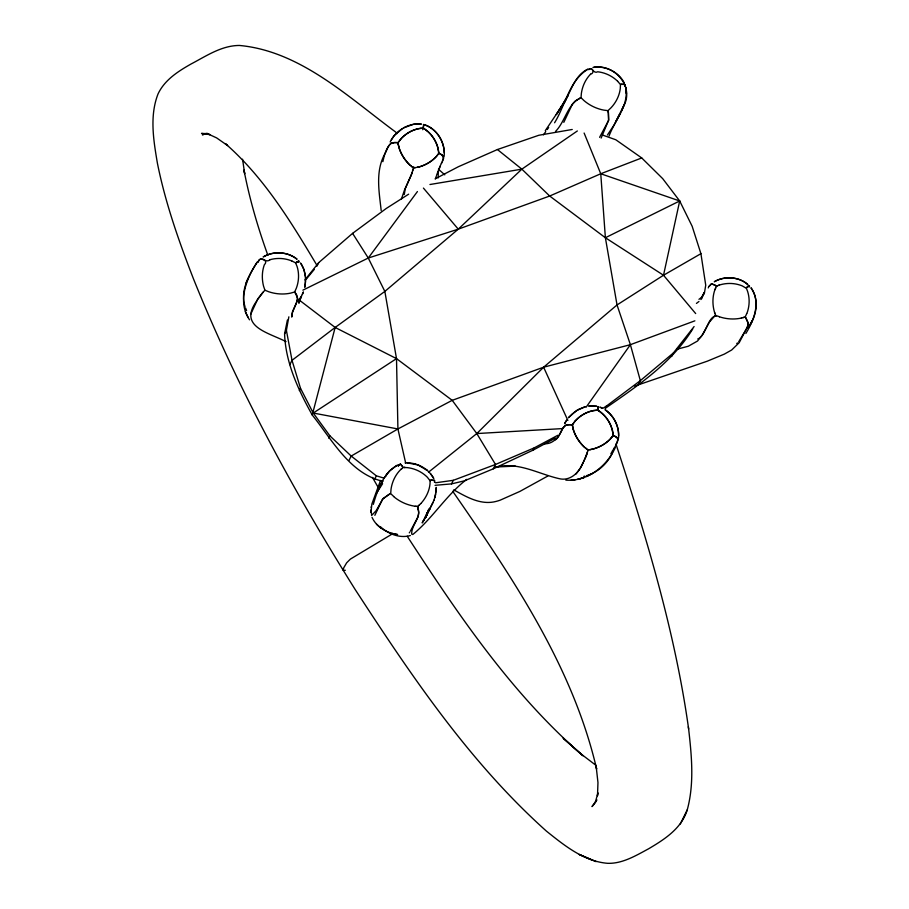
<?xml version="1.0" encoding="UTF-8"?>
<svg xmlns="http://www.w3.org/2000/svg" width="909" height="909" viewBox="0 0 909 909"><rect width="100%" height="100%" fill="white"/><g stroke="black" fill="none" stroke-linecap="round" stroke-linejoin="round"><path stroke-width="1.36" d="M420.787 503.575A33.519 29.577 -35.6 0 0 429.968 484.327L430.15 481.202M436.081 490.712L436.15 487.383M430.15 480.838L427.287 477.168A33.519 32.997 23.6 0 0 407.448 467.646L403.153 467.453L400.199 470.078A33.508 29.395 87.3 0 0 391.052 489.076L390.688 493.587L393.688 496.484M291.744 317.139C291.334 309.31 301.697 299.731 295.323 292.993M618.62 435.968C618.893 425.855 613.632 415.765 605.337 410.016M404.278 194.56L405.289 188.549L409.061 179.971M444.171 155.973C445.455 142.531 436.899 128.18 423.628 124.488M305.606 280.438L304.856 287.119M370.883 510.108L370.917 512.721L371.872 503.995L380.53 480.441M597.929 407.323L597.622 406.675M618.529 438.104C619.586 427.105 614.257 415.799 605.076 409.641M436.002 492.019L436.195 489.962M423.685 125.362L423.219 124.953M751.152 288.017C759.015 299.118 756.947 314.707 749.607 325.536M304.879 287.028C306.265 278.858 305.379 269.859 300.493 262.928M371.167 507.438L371.258 506.733M436.115 491.269L434.093 500.2M382.871 161.666C384.28 155.291 386.12 147.826 391.052 143.292M704.384 293.289L705.736 285.21L700.919 253.679L692.158 226.273L679.693 200.969L662.718 178.664L641.731 157.95L615.791 139.759L602.781 135.146M423.469 126.93L423.446 127.078A14.93 0.841 -75.6 0 0 423.571 124.51M423.435 127.158L423.287 128.214L426.707 130.487A33.519 32.508 89.7 0 1 438.286 148.996M597.952 408.948L597.736 410.095L600.94 412.55M382.791 481.259C349.942 473.805 331.853 439.467 312.242 415.015C298.391 390.075 285.596 362.918 284.585 333.944L286.403 330.376L288.857 316.821M284.585 333.944L287.392 320.036M435.763 493.871L434.922 497.632M397.358 133.521L395.256 131.737C348.317 97.081 300.22 51.04 239.374 45.45C221.489 45.552 206.411 55.949 191.174 63.937C178.164 71.3 164.654 79.89 158.052 93.911C149.394 116.034 153.576 140.52 157.405 163.211C165.347 202.877 178.846 241.158 193.447 278.802C237.067 387.257 293.096 490.326 355.033 589.305C411.107 675.421 469.442 762.185 546.468 831.167C564.375 845.472 583.794 861.323 607.542 863.311C622.347 863.868 635.97 855.562 648.56 848.813C664.377 839.461 681.58 828.531 687.249 809.851C694.431 783.49 691.635 755.799 688.647 729.041C675.069 631.675 646.356 537.185 615.938 443.956M373.315 504.393C377.519 489.678 383.621 472.441 397.926 464.908M428.525 472.18L476.805 433.559L543.616 367.202L617.029 304.947L663.513 275.245L679.693 200.969L600.758 173.755L549.684 196.026L458.261 229.159L368.27 258.031L302.867 290.176M749.436 286.778C742.221 276.677 724.871 275.313 714.269 281.756M371.554 513.46L371.599 515.483L376.121 510.688L383.087 498.518L389.87 493.973M250.634 314.446L257.872 298.766L262.928 292.3M435.593 178.743L436.32 176.016M427.798 512.358L425.594 517.687L428.764 508.949M577.351 130.964L521.857 169.154L458.261 229.159L384.848 291.414L335.148 327.456L312.242 415.015M299.561 300.606L298.879 303.231L300.743 297.129M749.493 286.608L749.459 285.971M401.369 199.219L404.38 190.356L412.288 172.619M587.771 450.455L587.589 451.069M413.038 169.324L413.004 169.438A14.93 0.818 -75.4 0 1 411.05 175.437M601.133 138.088L608.723 119.908L608.36 112.227M257.702 261.508C249.089 274.575 239.851 290.539 245.032 306.719M436.593 175.13L440.149 166.04M586.532 454.58L583.714 461.602M609.064 136.032C614.632 120.658 627.994 106.887 626.051 89.661M624.96 86.139L624.699 84.423L621.676 84.31L624.778 84.457L624.869 86.378M714.917 289.721L716.497 286.119L720.553 284.699A33.508 32.679 -23.6 0 1 742.199 285.869L746.448 288.358M374.849 515.335L382.507 499.28L388.734 494.53A14.294 2.352 -20.7 0 1 389.211 494.314L389.779 494.019M623.494 106.41C634.766 86.798 614.518 63.88 593.975 67.232M746.789 313.48L745.21 316.957L741.312 318.07M585.487 457.727L580.34 468.101L576.033 474.043M410.982 175.71L409.209 179.687M427.094 512.596L424.935 518.13L426.014 515.823M440.104 166.165L438.263 172.04L438.183 177.914M428.082 511.631L425.957 516.869L434.218 499.802M715.372 288.551L715.656 287.869M298.72 262.201L298.754 260.974L296.561 262.19L298.811 260.974L298.618 262.428M303.299 292.198L299.845 299.629M302.379 294.3L303.322 292.107M426.753 514.096L428.207 510.778M624.233 104.728L614.075 124.953L607.439 135.009M623.29 106.91L621.62 110.375M563.785 122.363L572.511 103.921L575.317 100.888L581.021 97.718L581.362 93.445A33.519 29.406 87.3 0 1 590.52 74.208M299.856 299.447L301.209 296.618L298.731 301.22L301.515 296.141M298.72 302.004L301.254 296.675M246.123 282.676L248.271 278.165M440.501 165.29L441.865 162.518M554.581 122.772C565.58 104.978 569.204 80.231 588.259 69.039M422.958 521.596L425.832 516.71L422.185 522.936L433.161 502.279M680.296 823.997L687.249 809.851M295.902 303.958L292.391 312.003L291.994 316.434M441.376 163.381L443.66 158.2L442.126 155.348M704.418 292.243L701.828 297.482L704.305 292.891L702.737 295.8M745.857 333.478C753.981 320.138 761.151 302.231 751.061 287.914M617.029 442.728L618.075 439.57L616.518 437.218M634.584 386.132L707.247 361.203L724.359 354.112L731.7 349.976L739.187 342.704L747.755 326.32L748.073 322.513L745.346 317.15M256.69 301.038C238.306 326.49 267.337 332.16 286.04 341.625M258.008 262.315C260.269 254.475 265.667 263.951 269.996 259.713M296.22 303.345L297.709 298.72L295.47 293.221M316.911 266.201L318.718 262.633L352.59 233.363L386.291 208.445L408.652 194.174M289.801 364.691L292.016 360.328L335.148 327.456L396.506 358.623L452.205 400.335L476.805 433.559L495.496 464.465L493.28 468.828L464.294 480.872L451.512 483.883L435.036 485.326M299.322 390.586L300.493 388.279L292.016 360.328L286.403 330.376M442.501 161.245L443.683 156.78M328.763 438.195L329.933 435.9L313.241 413.038L300.493 388.279M348.988 460.42L351.204 456.057L397.915 428.957L452.205 400.335L543.616 367.202L630.391 344.681L694.874 320.832M374.531 479.395L376.337 475.827L351.204 456.057L329.933 435.9M451.512 483.883L453.318 480.316L495.496 464.465L534.31 447.819L557.762 435.32M493.28 468.828L533.14 450.114L534.31 447.819M562.285 429.389L562.591 428.798M694.101 326.57L673.41 352.942L640.345 380.644L606.36 406.118L605.189 408.425C637.584 385.802 671.569 363.339 692.738 328.956M638.129 385.007L640.345 380.644L630.391 344.681L617.029 304.947L605.383 237.738L600.758 173.755L584.112 133.032M671.603 356.521L673.41 352.942M747.073 327.729L748.266 323.706L746.084 318.309M382.859 480.838L376.553 493.076L382.598 483.724M568.091 424.583C560.683 425.719 561.183 436.07 555.479 439.831M583.112 462.886L583.419 462.295M616.836 443.376L618.018 438.899A14.93 3.647 13.8 0 0 614.564 435.979L613.302 435.354L612.041 436.968M708.259 287.914L708.577 287.301M746.778 328.331L738.744 341.67M258.315 261.712C259.769 255.929 269.098 260.519 264.36 264.735A33.519 28.122 70.6 0 0 263.553 286.165L264.951 290.244L268.905 291.812A33.519 26.293 10.9 0 0 290.766 293.096L294.652 291.971L296.391 288.062A33.519 30.929 -53.9 0 0 297.129 266.644L295.584 262.837L291.846 260.985M257.145 300.152L263.474 291.732M615.757 445.217L616.416 443.933M619.802 114L615.768 121.806M562.739 428.503L565.387 425.412A14.93 3.647 13.5 0 1 570.659 424.742L572.227 424.844L575.022 421.287M616.518 443.99L615.847 445.285M582.805 463.385C578.965 472.782 569.898 481.52 558.944 478.6C538.264 473.85 517.994 461.556 496.109 467.101M562.148 429.787C558.978 436.831 553.104 444.171 544.593 443.774M398.176 466.101L398.596 465.328M428.991 510.699L430.264 508.313M425.605 517.198L426.912 514.755M615.313 447.558C606.746 466.431 587.294 481.736 565.841 480.134M748.209 328.24L752.084 320.945L749.277 326.206M398.312 465.828L400.403 464.022L403.153 467.453M701.362 297.913L704.145 292.778M615.495 445.944L614.745 447.296M613.643 449.182L614.359 447.876M588.782 69.709C591.873 65.55 593.134 74.379 597.77 71.788A33.519 33.019 24.2 0 1 617.643 81.276M385.598 476.18L386.791 474.134M612.564 452.659C607.462 463.51 598.111 472.237 586.532 475.657M390.166 141.929C395.676 130.601 408.482 122.749 421.151 123.999M566.83 419.833L564.569 423.662L566.341 420.731M555.501 131.475C565.205 121.681 567.284 104.546 580.101 98.149M614.359 447.978L613.109 449.989M588.918 69.459C592.384 66.391 595.281 73.163 590.532 74.22M612.211 451.625L612.927 450.444M599.599 137.327L608.541 120.511L608.371 112.284M409.289 532.833L409.789 532.038M410.413 531.038L418.106 516.664L418.697 512.687L417.663 506.506L420.776 503.563M572.227 424.844L573.079 428.775M398.244 144.792L397.892 142.758L400.517 139.372A33.519 31.383 -65.9 0 1 419.197 128.51L420.674 128.317M384.973 477.009L389.484 470.885L396.835 465.465M565.466 100.649L556.319 114.591L568.193 95.161L561.739 107.171L566.421 98.354L563.887 103.137C570.943 91.525 574.408 75.867 587.441 69.289M438.229 149.008L438.695 153.576L438.638 151.03M613.257 435.343L612.905 432.627M391.381 139.861L394.245 135.532L402.414 128.646M561.569 106.489L545.298 130.646M547.229 129.544L548.661 127.521M586.1 407.232L630.391 344.681M543.468 134.839L545.752 131.623M398.869 464.885L400.403 464.022L402.562 466.408M612.2 451.296L612.655 450.648M610.859 453.625L611.518 452.693M257.031 262.326C246.237 278.836 237.158 301.663 249.532 319.832M405.675 463.045L397.915 428.957L396.506 358.623L384.848 291.414L368.27 258.031L417.424 191.549M304.89 279.961L318.718 262.633M701.998 298.254L700.907 299.55M306.299 279.143L314.253 269.439M592.134 449.319A33.519 27.724 -11.8 0 0 610.757 438.433L613.143 435.32L612.598 431.093A33.519 32.474 -89.2 0 0 601.19 412.481L599.406 411.175M611.768 437.161L610.791 438.411M594.611 803.533L592.009 806.601L596.827 799.761L595.202 802.874L597.917 792.796L597.497 795.807L597.963 782.569L596.179 766.56L596.634 769.048C572.784 666.263 511.937 576.817 452.705 491.258M400.619 139.384L398.04 142.713L398.721 146.679A33.519 26.634 48.4 0 0 410.061 165.347M568.386 417.731L576.704 410.482L585.18 406.755M568.602 417.538L572.375 413.777M676.648 349.317L688.306 346.238L697.555 341.011L702.157 335.182L709.463 322.07L714.542 316.196A13.442 0.977 -43.4 0 1 714.86 315.877L715.508 315.23L714.19 311.139A33.519 28.054 71 0 1 714.906 289.71M697.737 338.989C706.872 335.773 708.304 311.071 719.462 316.798M263.655 291.55L264.951 290.244M419.333 505.029L419.129 505.234M401.096 469.203L401.835 468.521M702.532 296.72L698.964 299.311M736.745 343.545L737.483 342.92M698.964 301.47L696.442 303.413M466.749 479.35C446.217 495.132 432.627 518.312 412.754 534.537L411.675 534.094C411.266 525.402 420.924 517.755 418.265 509.245M573.261 412.993L578.749 409.3L584.907 406.857M746.403 287.698L749.323 285.949L747.414 286.971M746.425 287.676L747.153 287.153A14.294 1.193 -42.5 0 1 747.357 287.028M396.506 358.623L313.241 413.038L397.915 428.957M606.36 406.118L602.86 408.311L600.531 407.289M435.07 178.891L458.341 166.745L497.439 149.53L521.857 169.154L549.684 196.026L605.383 237.738L663.513 275.245L700.919 253.679M547.877 475.998L519.88 491.417L500.086 500.211A22.52 7.965 -25.4 0 1 493.223 502.029C478.998 504.404 465.669 496.473 453.716 489.837M263.712 256.781C273.882 250.691 287.914 251.702 297.073 259.247C287.698 251.611 273.507 250.85 263.11 256.895M391.393 534.481L350.374 559.103L346.636 562.841L343.761 567.761L343.136 570.363L345.352 570.284M533.14 450.114L555.456 438.081M714.588 281.585C724.757 275.711 738.528 276.825 747.63 284.233M586.589 476.486L592.259 473.612M605.383 237.738L679.693 200.969M580.158 98.127L581.021 97.718L584.021 100.615A33.519 25.986 26 0 0 603.871 110.137L607.996 110.648L611.109 107.694A33.519 29.577 -35.6 0 0 620.29 88.468L620.461 84.503L617.62 81.299M403.789 127.805L413.538 124.26L421.151 124.101M717.042 285.88L717.565 285.676M206.104 133.396L202.389 134.839L207.047 133.441M600.758 173.755L641.731 157.95M718.394 285.369L719.258 285.085M497.439 149.53L538.81 135.271L572.227 129.476M744.198 317.309L742.858 317.696M410.357 535.537C399.88 538.571 388.518 534.038 380.712 526.97M417.879 167.142L413.481 167.995L412.481 167.063M591.691 449.239L592.111 449.216A33.519 27.69 -11.2 0 0 610.871 438.456M591.657 449.33L590.123 449.58M583.817 476.361L584.839 476.123M591.214 449.432L590.282 449.637M590.225 449.557L589.714 449.739M430.139 480.566L430.821 480.247A13.442 2.17 -19.6 0 1 431.139 480.202L434.445 480.327L434.547 482.247L434.525 480.384L431.48 480.157M599.179 411.22L597.497 410.141L593.429 410.629A33.519 31.383 -65.9 0 0 574.806 421.412L572.409 424.73L573.227 428.594M430.127 480.372L431.343 480.168M593.668 410.561L597.736 410.095M415.129 167.733L412.686 167.222M589.225 449.739L587.35 449.637M429.946 184.516L521.857 169.154M588.941 449.875L586.782 449.182M592.963 67.459C605.178 65.38 618.711 71.834 624.324 83.026M435.559 482.793L453.318 480.316M420.64 128.408L422.89 128.192M393.699 142.713C388.109 142.963 387.404 149.974 384.939 153.689C375.167 171.165 379.133 191.731 381.189 210.57M588.771 406.084L596.486 406.289M494.973 467.033L515.335 466.124M589.043 405.993L596.77 406.232M570.966 480.179L575.09 479.861M476.805 433.559L562.876 428.571M405.13 462.954C416.436 462.079 428.059 468.237 433.57 478.145M400.471 139.327A33.519 31.429 -65.2 0 1 419.163 128.612L423.264 128.078L425.253 129.373M404.221 467.431L404.914 467.453M407.391 462.874L417.97 464.953L427.185 470.385L425.946 469.396M404.471 467.442L405.096 467.465M205.229 133.578L201.525 133.418L209.934 134.657L206.9 133.407L216.66 137.918L227.591 145.565L225.318 143.588C263.871 177.289 290.982 221.705 316.911 265.303M415.14 506.256L417.776 506.415L417.913 507.54M416.402 506.415L415.618 506.313M397.892 142.758L396.313 142.645A14.93 3.647 13.8 0 0 391.097 143.304M414.629 506.177L413.538 505.995A33.519 26.088 26.2 0 1 393.62 496.541M391.711 533.31L397.608 534.56C387.143 533.14 376.565 527.277 372.031 517.369M415.493 464.124L413.97 463.715M376.337 475.827L384.325 478.225M424.855 124.965C436.354 128.873 444.001 140.94 444.285 152.837M599.69 407.118L602.019 408.096M716.542 315.696L715.894 315.412M592.679 860.221L579.192 854.449L596.088 861.652M438.922 153.246L440.229 153.871A14.93 3.647 13.5 0 1 443.626 156.768M715.747 285.562L716.497 286.119L715.894 285.665M425.457 129.669L426.662 130.612M587.384 449.523L586.839 449.239M298.368 299.379L335.148 327.456M596.281 765.583L580.34 753.436L563.16 738.222L582.999 755.754C511.722 693.885 458.318 614.779 407.209 536.23M586.544 448.841L585.76 448.342M586.26 448.603L585.112 447.762M376.474 524.152L381.212 528.254M585.885 448.285L584.601 447.296A33.519 26.634 48.4 0 1 573.136 428.594M438.433 169.165L444.774 174.846M410.879 165.699L412.038 166.938L410.709 165.54M423.424 188.083L458.261 229.159M430.491 473.634L433.763 478.441M663.513 275.245L695.669 313.56M745.448 317.309L745.8 317.843M301.004 263.655L303.924 269.405L305.481 276.461M352.59 233.363L368.27 258.031M372.451 477.407L378.042 487.156M245.328 311.639L248.214 317.536M543.616 367.202L567.875 420.469M746.505 288.483L747.675 291.63A33.519 30.997 -53.7 0 1 747.028 313.071M245.555 307.992L246.589 310.537M267.848 255.202C257.849 227.455 249.532 199.06 243.976 170.074L244.68 173.71L242.567 159.211M714.792 313.219L714.554 312.435M398.846 146.701L398.358 144.724M612.461 431.082L612.78 432.604M438.093 149.19L438.422 150.814M418.072 508.267L418.185 508.87M625.631 86.946L626.074 89.389M688.318 726.791L688.647 729.041M436.036 488.099L436.093 489.394M756.072 302.549L756.14 306.458M587.782 451.012A12.908 0.807 -75.5 0 1 586.271 455.818M568.432 424.73A12.908 3.057 13.7 0 1 572.659 424.867M574.977 421.231A33.519 31.429 -65.2 0 1 593.668 410.516M598.065 406.607A14.93 0.818 -75.4 0 1 598.042 408.652M612.802 435.343A12.908 3.068 13.8 0 1 616.188 437.184M741.324 318.082A33.519 26.293 10.9 0 1 719.462 316.809M600.963 412.527A33.519 32.508 89.7 0 1 612.507 431.071M598.031 406.937A12.908 0.807 -75.3 0 1 597.906 408.766M584.544 447.364A33.519 26.611 47.9 0 1 572.977 428.775M587.373 451.966A14.93 0.841 -75.6 0 1 585.453 457.863M423.367 126.487A12.908 0.625 -75.7 0 1 422.73 129.726M426.685 130.578A33.519 32.474 -89.2 0 1 438.127 149.178M439.104 153.405A12.908 3.238 13.6 0 1 442.297 155.371M417.663 167.301A33.519 27.69 -11.2 0 0 436.365 156.541L438.717 153.485L436.468 156.325A33.519 27.724 -11.8 0 1 417.913 167.256M269.996 259.701A33.519 32.69 -23.6 0 1 291.857 260.974M393.495 142.633A12.908 3.238 13.7 0 1 397.733 142.588M410.311 165.302A33.519 26.611 47.9 0 1 398.744 146.713M413.731 167.017A12.908 0.625 -75.5 0 1 412.572 171.108M709.02 286.415L711.383 283.801L715.394 285.324L711.622 283.767L709.02 286.415M295.698 262.826L296.584 262.167L295.755 262.781M583.976 477.543L577.738 479.373L583.976 477.543M620.54 84.492L621.631 84.31L620.574 84.48M294.675 292.016L295.209 292.823L294.709 292.05M608.007 110.693L608.314 112L608.007 110.693M626.426 93.502L625.892 88.162L626.426 93.502"/></g></svg>
